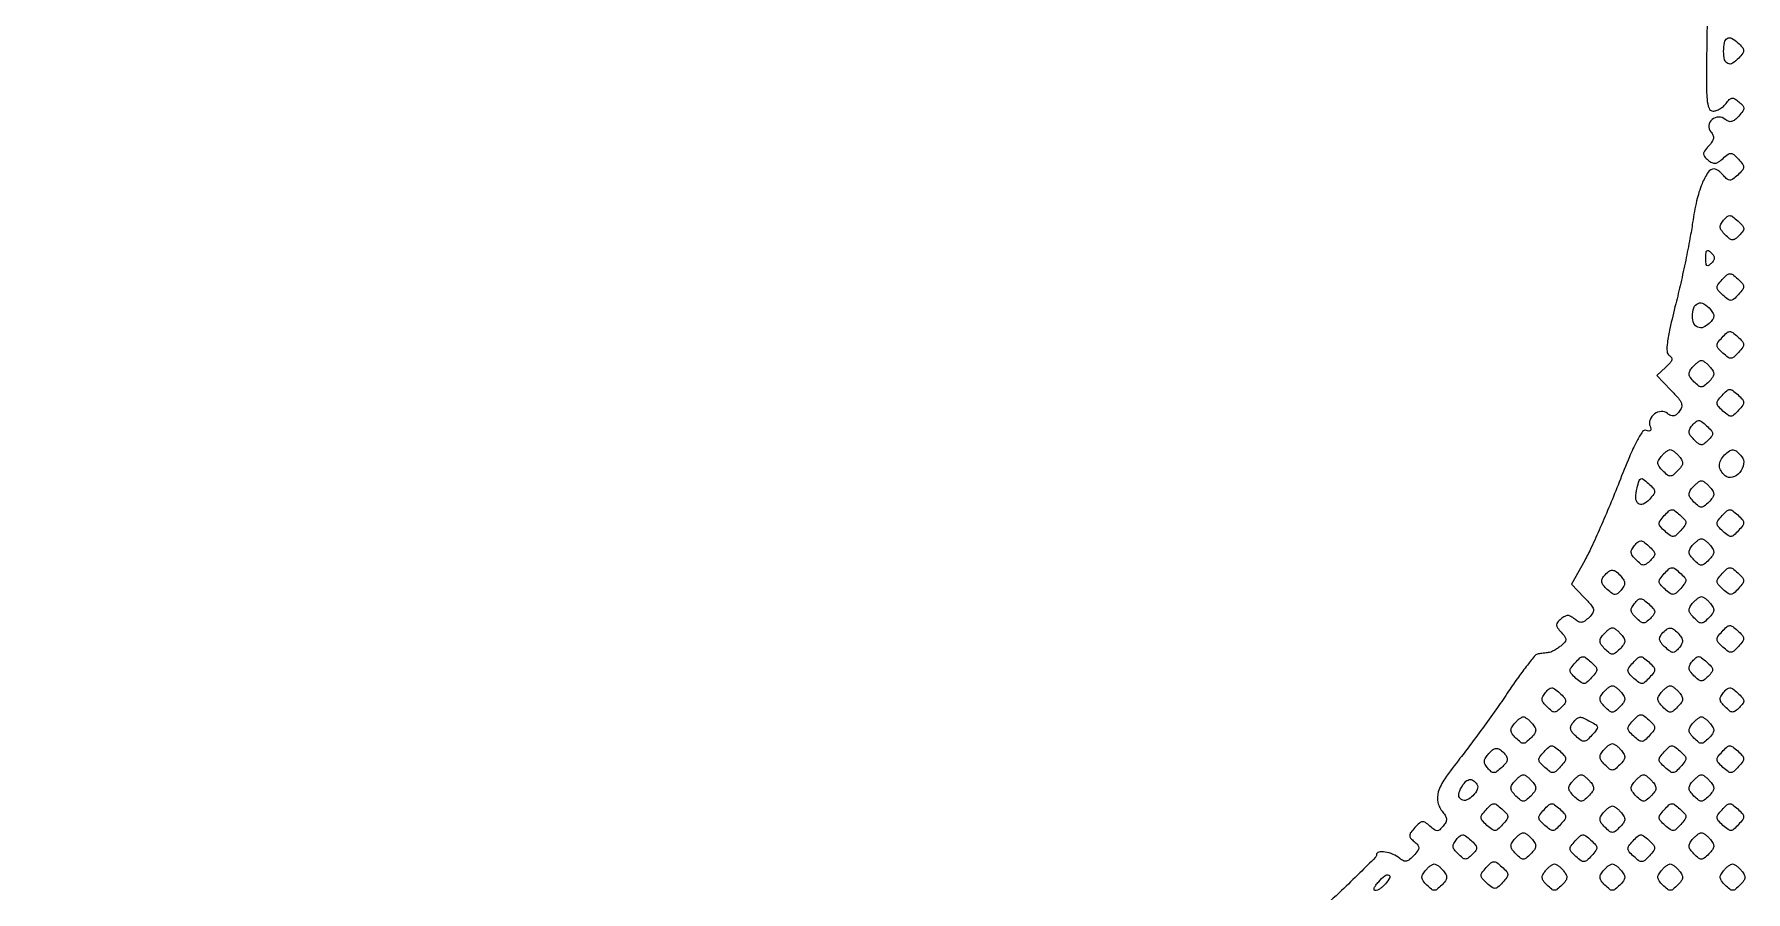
# Model space of a CAD drawing. Extents: x 0 to 1066, y 0 to 761.
# Drawn here: x 265.35 to 297.87, y 536.26 to 552.54 of the extents above; entities that cross this region are included whole.
import ezdxf

# ---------------------------------------------------------------- set-up
doc = ezdxf.new("R2010")
doc.units = 0
doc.header["$MEASUREMENT"] = 0

msp = doc.modelspace()

# ---------------------------------------------------------------- linework, layer by layer
for points in [[(183.390323, 95.266879, 0.000001), (192.989143, 95.254457, 0.000118)], [(297.1575, 553.8339), (297.134254, 552.45915, 0.00238), (297.124429, 551.650433, 0.02318), (297.137757, 551.308536, 0.065431), (297.175121, 551.138248, 0.315959), (297.251828, 551.0844, 0.084893), (297.313482, 551.094944, 0.048063), (297.382396, 551.126952, 0.046199), (297.447626, 551.173836, 0.056032), (297.498569, 551.229257, -0.036161), (297.561164, 551.303022, -0.169567), (297.61031, 551.327305, -0.169439), (297.663912, 551.315727, -0.036094), (297.74268, 551.259426, -0.031621), (297.818815, 551.187649, -0.193672), (297.837906, 551.138284, -0.161426), (297.819149, 551.084172, -0.020454), (297.738993, 550.987969, -0.034922), (297.663991, 550.915906, -0.114881), (297.603093, 550.885213, -0.153634), (297.545539, 550.889064, -0.080432), (297.483058, 550.925858, 0.178822), (297.357589, 550.970074, 0.175846), (297.232457, 550.922515, 0.19229), (297.174003, 550.810099, 0.200704), (297.210433, 550.690888, -0.073114), (297.250087, 550.625737, -0.140554), (297.257437, 550.565547, -0.109895), (297.231715, 550.500521, -0.035008), (297.167042, 550.418143, 0.022067), (297.090133, 550.325231, 0.153463), (297.070542, 550.270331, 0.192976), (297.088213, 550.220856, 0.038458), (297.156953, 550.154254, 0.052637), (297.231341, 550.104711, 0.148682), (297.292023, 550.093218, 0.125087), (297.355433, 550.116863, 0.032454), (297.441455, 550.185109, -0.025219), (297.536622, 550.262879, -0.174713), (297.593439, 550.279758, -0.171932), (297.648461, 550.256644, -0.024255), (297.736653, 550.168217, -0.024283), (297.816322, 550.071097, -0.175105), (297.833453, 550.014056, -0.173148), (297.810269, 549.958888, -0.02363), (297.720215, 549.869297, -0.022047), (297.626574, 549.79178, -0.150007), (297.570835, 549.771459, -0.193748), (297.520946, 549.7886, -0.041114), (297.455371, 549.855566, 0.030298), (297.40906, 549.904949, 0.033345), (297.358504, 549.946696, 0.035448), (297.311002, 549.975998, 0.121049), (297.275991, 549.9846, 0.25119), (297.15802, 549.921342, 0.050136), (297.042474, 549.702728, 0.039597), (296.940071, 549.379571, 0.021422), (296.863331, 548.969241, -0.01087), (296.812581, 548.662159, -0.004619), (296.731864, 548.252978, -0.004567), (296.637668, 547.81774, -0.00597), (296.543172, 547.421675, 0.005327), (296.431278, 546.955348, 0.025022), (296.383351, 546.683981, 0.042953), (296.376829, 546.516496, 0.247445), (296.420364, 546.442547, -0.118507), (296.460316, 546.402267, -0.212129), (296.466128, 546.356874, -0.112132), (296.433975, 546.299935, -0.024466), (296.353729, 546.219835), (296.180458, 546.063028), (296.449565, 545.785381, -0.014537), (296.59215, 545.629446, -0.084875), (296.64933, 545.534548, -0.165987), (296.652726, 545.457376, -0.102285), (296.609611, 545.376323, -0.045247), (296.550616, 545.317063, -0.136065), (296.499133, 545.293655, -0.152084), (296.446575, 545.301361, -0.061398), (296.384875, 545.340916, 0.190386), (296.267124, 545.379474, 0.145095), (296.138407, 545.332781, 0.143142), (296.054779, 545.222837, 0.185155), (296.054809, 545.097126, -0.051451), (296.068507, 545.046371, -0.224102), (296.060125, 545.017237, -0.248049), (296.033304, 545.007035, -0.060972), (295.986003, 545.018842, 0.347218), (295.913079, 544.996126, 0.028836), (295.803527, 544.814508, 0.021886), (295.662239, 544.51544, 0.006062), (295.466976, 544.034212, -0.005325), (295.294328, 543.60691, -0.004991), (295.108943, 543.174018, -0.004973), (294.93681, 542.793225, -0.017054), (294.81421, 542.551029), (294.564555, 542.096957), (294.799331, 541.851904, -0.012671), (294.937099, 541.70061, -0.118237), (294.97739, 541.622825, -0.20767), (294.966051, 541.555552, -0.052272), (294.8945, 541.467242, -0.03432), (294.815778, 541.398645, -0.13456), (294.756502, 541.374924, -0.15356), (294.697996, 541.386273, -0.049137), (294.623746, 541.436476, 0.042847), (294.550891, 541.487081, 0.129392), (294.493016, 541.50273, 0.131118), (294.435406, 541.487773, 0.04452), (294.363566, 541.438229, 0.036129), (294.295401, 541.372797, 0.18768), (294.277242, 541.324927, 0.158945), (294.294808, 541.272574, 0.024152), (294.3657, 541.1862, -0.025685), (294.436868, 541.098946, -0.168701), (294.453222, 541.045813, -0.181817), (294.432515, 540.996196, -0.030759), (294.356368, 540.924655, -0.025695), (294.295653, 540.879323, -0.02424), (294.229444, 540.839501, -0.025007), (294.167387, 540.810056, -0.073176), (294.121584, 540.798511, 0.002439), (294.078412, 540.79393, 0.001386), (294.026223, 540.787989, 0.001384), (293.973688, 540.781713, 0.002285), (293.929351, 540.776086, 0.187277), (293.873401, 540.745442, 0.007458), (293.723644, 540.561962, 0.012262), (293.551817, 540.333625, 0.008273), (293.366616, 540.06525, -0.006093), (293.155283, 539.756132, -0.003939), (292.903489, 539.403241, -0.003959), (292.651917, 539.062188, -0.007467), (292.442689, 538.791702, 0.016577), (292.154297, 538.404503, 0.075174), (292.030481, 538.152673, 0.136816), (292.023574, 537.955123, 0.114428), (292.117942, 537.766958, -0.041639), (292.169866, 537.692587, -0.12838), (292.186145, 537.633969, -0.132373), (292.171478, 537.575965, -0.045489), (292.122029, 537.503966, -0.035519), (292.056609, 537.435648, -0.186827), (292.008995, 537.417363, -0.160116), (291.957068, 537.434587, -0.024444), (291.871602, 537.504651, 0.032548), (291.785176, 537.573191, 0.177608), (291.728356, 537.587934, 0.160418), (291.672132, 537.563108, 0.025331), (291.585497, 537.476615, 0.021616), (291.507211, 537.382212, 0.152579), (291.487217, 537.3268, 0.194066), (291.50483, 537.276993, 0.038722), (291.5739, 537.21, -0.038353), (291.643061, 537.143018, -0.193622), (291.66075, 537.093363, -0.153244), (291.640966, 537.038209, -0.021762), (291.563193, 536.944369, -0.032803), (291.485436, 536.869023, -0.125111), (291.425254, 536.83957, -0.160874), (291.36718, 536.846148, -0.065319), (291.299007, 536.889105, 0.071367), (291.170374, 536.968012, 0.062179), (291.018573, 537.012246, 0.08356), (290.897494, 537.011351, 0.364087), (290.8548, 536.960492, -0.198557), (290.833494, 536.908954, -0.001875), (290.537947, 536.614813, -0.005904), (290.189616, 536.278763, -0.003742), (289.77615, 535.894995, 0.004691)]]:
    msp.add_lwpolyline(points, format="xyb")
for points in [[(409.06215, 749.15415), (40.8618, 749.132981), (40.8618, 380.65769), (40.8618, 12.1824), (501.2973, 12.1824), (961.7328, 12.1824), (961.7328, 380.646631), (961.7328, 749.110861), (961.41555, 749.1633, 0.040886), (961.153339, 749.184871, 0.000002), (934.190609, 749.194398, 0.000089), (904.448031, 749.199508, 0.000054), (869.1804, 749.195529, -0.000029), (813.61687, 749.186499, -0.000004), (696.10453, 749.175037, -0.000004), (556.774728, 749.163736, -0.000004)], [(297.739078, 552.087863, -0.067996), (297.624472, 551.99144, -0.252579), (297.53347, 551.985163, -0.231066), (297.472415, 552.059036, -0.0592), (297.4536, 552.217393, -0.043284), (297.468254, 552.386353, -0.21519), (297.520517, 552.463248, -0.266024), (297.603501, 552.465732, -0.061449), (297.722369, 552.382153, -0.024429), (297.810334, 552.294362, -0.171867), (297.833377, 552.23942, -0.174475), (297.816521, 552.182676, -0.02534)], [(297.752333, 548.724276, -0.032765), (297.674126, 548.655698, -0.175772), (297.620963, 548.63888, -0.16096), (297.566661, 548.659367, -0.026367), (297.482017, 548.735525, -0.033507), (297.412117, 548.81548, -0.136279), (297.388346, 548.874902, -0.154683), (297.400099, 548.9337, -0.04716), (297.451848, 549.009588, -0.03721), (297.520278, 549.080569, -0.195145), (297.570304, 549.098482, -0.153765), (297.625898, 549.078394, -0.020926), (297.722164, 548.998339, -0.023561), (297.809733, 548.911245, -0.159165), (297.834641, 548.856258, -0.189926), (297.820007, 548.802493, -0.036086)], [(297.21672, 548.19108, -0.051663), (297.16606, 548.149932, -0.354955), (297.13635, 548.15301, -0.180052), (297.118895, 548.191158, -0.018208), (297.1152, 548.2926, -0.018208), (297.118895, 548.394042, -0.180052), (297.13635, 548.43219, -0.354955), (297.16606, 548.435268, -0.051663), (297.21672, 548.39412, -0.049631), (297.261946, 548.338898, -0.147822), (297.27594, 548.2926, -0.147822), (297.261946, 548.246302, -0.049631)], [(297.736653, 547.601383, -0.02398), (297.647974, 547.512369, -0.174102), (297.593127, 547.48953, -0.174102), (297.53628, 547.506798, -0.02398), (297.439183, 547.586547, -0.02398), (297.350169, 547.675226, -0.174102), (297.32733, 547.730073, -0.174102), (297.344598, 547.78692, -0.02398), (297.424347, 547.884017, -0.02398), (297.513026, 547.973031, -0.174102), (297.567873, 547.99587, -0.174102), (297.62472, 547.978602, -0.02398), (297.721817, 547.898853, -0.02398), (297.810831, 547.810174, -0.174102), (297.83367, 547.755327, -0.174102), (297.816402, 547.69848, -0.02398)], [(297.203324, 547.315454, -0.046518), (297.253854, 547.241555, -0.150328), (297.266019, 547.184018, -0.137912), (297.244109, 547.126534, -0.036804), (297.179501, 547.051644, -0.101109), (297.067895, 546.977905, -0.196419), (296.962823, 546.97849, -0.196218), (296.88815, 547.052506, -0.100916), (296.8614, 547.183693, -0.079931), (296.888056, 547.349371, -0.224652), (296.967003, 547.432265, -0.231734), (297.079009, 547.422427, -0.083954)], [(297.736653, 546.501583, -0.02398), (297.647974, 546.412569, -0.174102), (297.593127, 546.38973, -0.174102), (297.53628, 546.406998, -0.02398), (297.439183, 546.486747, -0.02398), (297.350169, 546.575426, -0.174102), (297.32733, 546.630273, -0.174102), (297.344598, 546.68712, -0.02398), (297.424347, 546.784217, -0.02398), (297.513026, 546.873231, -0.174102), (297.567873, 546.89607, -0.174102), (297.62472, 546.878802, -0.02398), (297.721817, 546.799053, -0.02398), (297.810831, 546.710374, -0.174102), (297.83367, 546.655527, -0.174102), (297.816402, 546.59868, -0.02398)], [(297.203324, 546.215654, -0.049584), (297.25347, 546.141345, -0.154071), (297.264681, 546.082675, -0.133994), (297.240655, 546.023096, -0.03393), (297.171383, 545.943725, -0.024449), (297.083757, 545.864275, -0.173619), (297.0306, 545.845243, -0.173619), (296.977443, 545.864275, -0.024449), (296.889817, 545.943725, -0.03393), (296.820545, 546.023096, -0.133994), (296.796519, 546.082675, -0.154071), (296.80773, 546.141345, -0.049584), (296.857876, 546.215654, -0.026473), (296.904236, 546.265853, -0.030708), (296.953511, 546.308276, -0.032126), (296.9989, 546.338351, -0.13098), (297.0306, 546.3468, -0.13098), (297.0623, 546.338351, -0.032126), (297.107689, 546.308276, -0.030708), (297.156964, 546.265853, -0.026473)], [(297.736653, 545.401783, -0.02398), (297.647974, 545.312769, -0.174102), (297.593127, 545.28993, -0.174102), (297.53628, 545.307198, -0.02398), (297.439183, 545.386947, -0.02398), (297.350169, 545.475626, -0.174102), (297.32733, 545.530473, -0.174102), (297.344598, 545.58732, -0.02398), (297.424347, 545.684417, -0.02398), (297.513026, 545.773431, -0.174102), (297.567873, 545.79627, -0.174102), (297.62472, 545.779002, -0.02398), (297.721817, 545.699253, -0.02398), (297.810831, 545.610574, -0.174102), (297.83367, 545.555727, -0.174102), (297.816402, 545.49888, -0.02398)], [(297.160133, 544.832676, -0.032765), (297.081926, 544.764098, -0.175772), (297.028763, 544.74728, -0.16096), (296.974461, 544.767767, -0.026367), (296.889817, 544.843925, -0.033507), (296.819917, 544.92388, -0.136279), (296.796146, 544.983302, -0.154683), (296.807899, 545.0421, -0.04716), (296.859648, 545.117988, -0.03721), (296.928078, 545.188969, -0.195145), (296.978104, 545.206882, -0.153765), (297.033698, 545.186794, -0.020926), (297.129964, 545.106739, -0.023561), (297.217533, 545.019645, -0.159165), (297.242441, 544.964658, -0.189926), (297.227807, 544.910893, -0.036086)], [(296.611124, 544.523654, -0.049584), (296.66127, 544.449345, -0.154071), (296.672481, 544.390675, -0.133994), (296.648455, 544.331096, -0.03393), (296.579183, 544.251725, -0.024449), (296.491557, 544.172275, -0.173619), (296.4384, 544.153243, -0.173619), (296.385243, 544.172275, -0.024449), (296.297617, 544.251725, -0.03393), (296.228345, 544.331096, -0.133994), (296.204319, 544.390675, -0.154071), (296.21553, 544.449345, -0.049584), (296.265676, 544.523654, -0.026473), (296.312036, 544.573853, -0.030708), (296.361311, 544.616276, -0.032126), (296.4067, 544.646351, -0.13098), (296.4384, 544.6548, -0.13098), (296.4701, 544.646351, -0.032126), (296.515489, 544.616276, -0.030708), (296.564764, 544.573853, -0.026473)], [(297.793317, 544.526313, -0.215014), (297.833198, 544.38173, -0.137208), (297.759743, 544.22035, -0.149785), (297.618654, 544.129204, -0.247087), (297.483058, 544.157858, -0.082938), (297.403597, 544.249825, -0.129563), (297.373906, 544.349544, -0.127039), (297.397011, 544.45237, -0.07807), (297.47052, 544.55328, -0.046883), (297.561984, 544.62903, -0.172004), (297.633604, 544.647878, -0.160544), (297.704226, 544.617876, -0.039516)], [(296.043464, 543.708469, -0.093078), (295.922961, 543.616936, -0.313697), (295.830195, 543.630384, -0.212106), (295.784382, 543.738479, -0.057252), (295.809372, 543.927384, -0.013927), (295.848754, 544.067629, -0.229728), (295.881097, 544.102123, -0.263356), (295.925295, 544.095485, -0.01787), (296.02624, 544.01049, -0.02306), (296.117919, 543.919491, -0.173212), (296.141366, 543.864031, -0.175964), (296.124182, 543.806737, -0.023957)], [(297.203324, 543.931454, -0.049584), (297.25347, 543.857145, -0.154071), (297.264681, 543.798475, -0.133994), (297.240655, 543.738896, -0.03393), (297.171383, 543.659525, -0.024449), (297.083757, 543.580075, -0.173619), (297.0306, 543.561043, -0.173619), (296.977443, 543.580075, -0.024449), (296.889817, 543.659525, -0.03393), (296.820545, 543.738896, -0.133994), (296.796519, 543.798475, -0.154071), (296.80773, 543.857145, -0.049584), (296.857876, 543.931454, -0.026473), (296.904236, 543.981653, -0.030708), (296.953511, 544.024076, -0.032126), (296.9989, 544.054151, -0.13098), (297.0306, 544.0626, -0.13098), (297.0623, 544.054151, -0.032126), (297.107689, 544.024076, -0.030708), (297.156964, 543.981653, -0.026473)], [(296.636853, 543.117583, -0.02398), (296.548174, 543.028569, -0.174102), (296.493327, 543.00573, -0.174102), (296.43648, 543.022998, -0.02398), (296.339383, 543.102747, -0.02398), (296.250369, 543.191426, -0.174102), (296.22753, 543.246273, -0.174102), (296.244798, 543.30312, -0.02398), (296.324547, 543.400217, -0.02398), (296.413226, 543.489231, -0.174102), (296.468073, 543.51207, -0.174102), (296.52492, 543.494802, -0.02398), (296.622017, 543.415053, -0.02398), (296.711031, 543.326374, -0.174102), (296.73387, 543.271527, -0.174102), (296.716602, 543.21468, -0.02398)], [(297.736653, 543.117583, -0.02398), (297.647974, 543.028569, -0.174102), (297.593127, 543.00573, -0.174102), (297.53628, 543.022998, -0.02398), (297.439183, 543.102747, -0.02398), (297.350169, 543.191426, -0.174102), (297.32733, 543.246273, -0.174102), (297.344598, 543.30312, -0.02398), (297.424347, 543.400217, -0.02398), (297.513026, 543.489231, -0.174102), (297.567873, 543.51207, -0.174102), (297.62472, 543.494802, -0.02398), (297.721817, 543.415053, -0.02398), (297.810831, 543.326374, -0.174102), (297.83367, 543.271527, -0.174102), (297.816402, 543.21468, -0.02398)], [(296.060333, 542.548476, -0.032765), (295.982126, 542.479898, -0.175772), (295.928963, 542.46308, -0.16096), (295.874661, 542.483567, -0.026367), (295.790017, 542.559725, -0.033507), (295.720117, 542.63968, -0.136279), (295.696346, 542.699102, -0.154683), (295.708099, 542.7579, -0.04716), (295.759848, 542.833788, -0.03721), (295.828278, 542.904769, -0.195145), (295.878304, 542.922682, -0.153765), (295.933898, 542.902594, -0.020926), (296.030164, 542.822539, -0.023561), (296.117733, 542.735445, -0.159165), (296.142641, 542.680458, -0.189926), (296.128007, 542.626693, -0.036086)], [(297.203324, 542.831654, -0.049584), (297.25347, 542.757345, -0.154071), (297.264681, 542.698675, -0.133994), (297.240655, 542.639096, -0.03393), (297.171383, 542.559725, -0.024449), (297.083757, 542.480275, -0.173619), (297.0306, 542.461243, -0.173619), (296.977443, 542.480275, -0.024449), (296.889817, 542.559725, -0.03393), (296.820545, 542.639096, -0.133994), (296.796519, 542.698675, -0.154071), (296.80773, 542.757345, -0.049584), (296.857876, 542.831654, -0.026473), (296.904236, 542.881853, -0.030708), (296.953511, 542.924276, -0.032126), (296.9989, 542.954351, -0.13098), (297.0306, 542.9628, -0.13098), (297.0623, 542.954351, -0.032126), (297.107689, 542.924276, -0.030708), (297.156964, 542.881853, -0.026473)], [(295.5078, 542.2437, -0.046053), (295.555874, 542.173534, -0.129609), (295.570522, 542.116372, -0.127883), (295.555164, 542.058942, -0.044287), (295.506029, 541.987766, -0.040725), (295.440467, 541.92071, -0.193329), (295.390732, 541.90349, -0.150666), (295.335252, 541.923597, -0.022196), (295.242169, 542.000607, -0.034922), (295.170106, 542.075609, -0.114881), (295.139413, 542.136507, -0.153634), (295.143264, 542.194061, -0.080432), (295.180058, 542.256542, -0.054416), (295.266272, 542.340032, -0.176753), (295.340856, 542.363984, -0.165099), (295.416708, 542.334876, -0.046137)], [(296.636853, 542.017783, -0.02398), (296.548174, 541.928769, -0.174102), (296.493327, 541.90593, -0.174102), (296.43648, 541.923198, -0.02398), (296.339383, 542.002947, -0.02398), (296.250369, 542.091626, -0.174102), (296.22753, 542.146473, -0.174102), (296.244798, 542.20332, -0.02398), (296.324547, 542.300417, -0.02398), (296.413226, 542.389431, -0.174102), (296.468073, 542.41227, -0.174102), (296.52492, 542.395002, -0.02398), (296.622017, 542.315253, -0.02398), (296.711031, 542.226574, -0.174102), (296.73387, 542.171727, -0.174102), (296.716602, 542.11488, -0.02398)], [(297.736653, 542.017783, -0.02398), (297.647974, 541.928769, -0.174102), (297.593127, 541.90593, -0.174102), (297.53628, 541.923198, -0.02398), (297.439183, 542.002947, -0.02398), (297.350169, 542.091626, -0.174102), (297.32733, 542.146473, -0.174102), (297.344598, 542.20332, -0.02398), (297.424347, 542.300417, -0.02398), (297.513026, 542.389431, -0.174102), (297.567873, 542.41227, -0.174102), (297.62472, 542.395002, -0.02398), (297.721817, 542.315253, -0.02398), (297.810831, 542.226574, -0.174102), (297.83367, 542.171727, -0.174102), (297.816402, 542.11488, -0.02398)], [(296.060333, 541.448676, -0.032765), (295.982126, 541.380098, -0.175772), (295.928963, 541.36328, -0.16096), (295.874661, 541.383767, -0.026367), (295.790017, 541.459925, -0.033507), (295.720117, 541.53988, -0.136279), (295.696346, 541.599302, -0.154683), (295.708099, 541.6581, -0.04716), (295.759848, 541.733988, -0.03721), (295.828278, 541.804969, -0.195145), (295.878304, 541.822882, -0.153765), (295.933898, 541.802794, -0.020926), (296.030164, 541.722739, -0.023561), (296.117733, 541.635645, -0.159165), (296.142641, 541.580658, -0.189926), (296.128007, 541.526893, -0.036086)], [(297.203324, 541.731854, -0.049584), (297.25347, 541.657545, -0.154071), (297.264681, 541.598875, -0.133994), (297.240655, 541.539296, -0.03393), (297.171383, 541.459925, -0.024449), (297.083757, 541.380475, -0.173619), (297.0306, 541.361443, -0.173619), (296.977443, 541.380475, -0.024449), (296.889817, 541.459925, -0.03393), (296.820545, 541.539296, -0.133994), (296.796519, 541.598875, -0.154071), (296.80773, 541.657545, -0.049584), (296.857876, 541.731854, -0.026473), (296.904236, 541.782053, -0.030708), (296.953511, 541.824476, -0.032126), (296.9989, 541.854551, -0.13098), (297.0306, 541.863, -0.13098), (297.0623, 541.854551, -0.032126), (297.107689, 541.824476, -0.030708), (297.156964, 541.782053, -0.026473)], [(295.511324, 541.139654, -0.049584), (295.56147, 541.065345, -0.154071), (295.572681, 541.006675, -0.133994), (295.548655, 540.947096, -0.03393), (295.479383, 540.867725, -0.024449), (295.391757, 540.788275, -0.173619), (295.3386, 540.769243, -0.173619), (295.285443, 540.788275, -0.024449), (295.197817, 540.867725, -0.03393), (295.128545, 540.947096, -0.133994), (295.104519, 541.006675, -0.154071), (295.11573, 541.065345, -0.049584), (295.165876, 541.139654, -0.026473), (295.212236, 541.189853, -0.030708), (295.261511, 541.232276, -0.032126), (295.3069, 541.262351, -0.13098), (295.3386, 541.2708, -0.13098), (295.3703, 541.262351, -0.032126), (295.415689, 541.232276, -0.030708), (295.464964, 541.189853, -0.026473)], [(296.6076, 541.1439, -0.046053), (296.655674, 541.073734, -0.129609), (296.670322, 541.016572, -0.127883), (296.654964, 540.959142, -0.044287), (296.605829, 540.887966, -0.040725), (296.540267, 540.82091, -0.193329), (296.490532, 540.80369, -0.150666), (296.435052, 540.823797, -0.022196), (296.341969, 540.900807, -0.034922), (296.269906, 540.975809, -0.114881), (296.239213, 541.036707, -0.153634), (296.243064, 541.094261, -0.080432), (296.279858, 541.156742, -0.054416), (296.366072, 541.240232, -0.176753), (296.440656, 541.264184, -0.165099), (296.516508, 541.235076, -0.046137)], [(297.736653, 540.917983, -0.02398), (297.647974, 540.828969, -0.174102), (297.593127, 540.80613, -0.174102), (297.53628, 540.823398, -0.02398), (297.439183, 540.903147, -0.02398), (297.350169, 540.991826, -0.174102), (297.32733, 541.046673, -0.174102), (297.344598, 541.10352, -0.02398), (297.424347, 541.200617, -0.02398), (297.513026, 541.289631, -0.174102), (297.567873, 541.31247, -0.174102), (297.62472, 541.295202, -0.02398), (297.721817, 541.215453, -0.02398), (297.810831, 541.126774, -0.174102), (297.83367, 541.071927, -0.174102), (297.816402, 541.01508, -0.02398)], [(294.944853, 540.325783, -0.02398), (294.856174, 540.236769, -0.174102), (294.801327, 540.21393, -0.174102), (294.74448, 540.231198, -0.02398), (294.647383, 540.310947, -0.02398), (294.558369, 540.399626, -0.174102), (294.53553, 540.454473, -0.174102), (294.552798, 540.51132, -0.02398), (294.632547, 540.608417, -0.02398), (294.721226, 540.697431, -0.174102), (294.776073, 540.72027, -0.174102), (294.83292, 540.703002, -0.02398), (294.930017, 540.623253, -0.02398), (295.019031, 540.534574, -0.174102), (295.04187, 540.479727, -0.174102), (295.024602, 540.42288, -0.02398)], [(296.044653, 540.325783, -0.02398), (295.955974, 540.236769, -0.174102), (295.901127, 540.21393, -0.174102), (295.84428, 540.231198, -0.02398), (295.747183, 540.310947, -0.02398), (295.658169, 540.399626, -0.174102), (295.63533, 540.454473, -0.174102), (295.652598, 540.51132, -0.02398), (295.732347, 540.608417, -0.02398), (295.821026, 540.697431, -0.174102), (295.875873, 540.72027, -0.174102), (295.93272, 540.703002, -0.02398), (296.029817, 540.623253, -0.02398), (296.118831, 540.534574, -0.174102), (296.14167, 540.479727, -0.174102), (296.124402, 540.42288, -0.02398)], [(297.160133, 540.348876, -0.032765), (297.081926, 540.280298, -0.175772), (297.028763, 540.26348, -0.16096), (296.974461, 540.283967, -0.026367), (296.889817, 540.360125, -0.033507), (296.819917, 540.44008, -0.136279), (296.796146, 540.499502, -0.154683), (296.807899, 540.5583, -0.04716), (296.859648, 540.634188, -0.03721), (296.928078, 540.705169, -0.195145), (296.978104, 540.723082, -0.153765), (297.033698, 540.702994, -0.020926), (297.129964, 540.622939, -0.023561), (297.217533, 540.535845, -0.159165), (297.242441, 540.480858, -0.189926), (297.227807, 540.427093, -0.036086)], [(294.368333, 539.756676, -0.032765), (294.290126, 539.688098, -0.175772), (294.236963, 539.67128, -0.16096), (294.182661, 539.691767, -0.026367), (294.098017, 539.767925, -0.033507), (294.028117, 539.84788, -0.136279), (294.004346, 539.907302, -0.154683), (294.016099, 539.9661, -0.04716), (294.067848, 540.041988, -0.03721), (294.136278, 540.112969, -0.195145), (294.186304, 540.130882, -0.153765), (294.241898, 540.110794, -0.020926), (294.338164, 540.030739, -0.023561), (294.425733, 539.943645, -0.159165), (294.450641, 539.888658, -0.189926), (294.436007, 539.834893, -0.036086)], [(295.511324, 540.039854, -0.049584), (295.56147, 539.965545, -0.154071), (295.572681, 539.906875, -0.133994), (295.548655, 539.847296, -0.03393), (295.479383, 539.767925, -0.024449), (295.391757, 539.688475, -0.173619), (295.3386, 539.669443, -0.173619), (295.285443, 539.688475, -0.024449), (295.197817, 539.767925, -0.03393), (295.128545, 539.847296, -0.133994), (295.104519, 539.906875, -0.154071), (295.11573, 539.965545, -0.049584), (295.165876, 540.039854, -0.026473), (295.212236, 540.090053, -0.030708), (295.261511, 540.132476, -0.032126), (295.3069, 540.162551, -0.13098), (295.3386, 540.171, -0.13098), (295.3703, 540.162551, -0.032126), (295.415689, 540.132476, -0.030708), (295.464964, 540.090053, -0.026473)], [(296.611124, 540.039854, -0.049584), (296.66127, 539.965545, -0.154071), (296.672481, 539.906875, -0.133994), (296.648455, 539.847296, -0.03393), (296.579183, 539.767925, -0.024449), (296.491557, 539.688475, -0.173619), (296.4384, 539.669443, -0.173619), (296.385243, 539.688475, -0.024449), (296.297617, 539.767925, -0.03393), (296.228345, 539.847296, -0.133994), (296.204319, 539.906875, -0.154071), (296.21553, 539.965545, -0.049584), (296.265676, 540.039854, -0.026473), (296.312036, 540.090053, -0.030708), (296.361311, 540.132476, -0.032126), (296.4067, 540.162551, -0.13098), (296.4384, 540.171, -0.13098), (296.4701, 540.162551, -0.032126), (296.515489, 540.132476, -0.030708), (296.564764, 540.090053, -0.026473)], [(297.752333, 539.756676, -0.032765), (297.674126, 539.688098, -0.175772), (297.620963, 539.67128, -0.16096), (297.566661, 539.691767, -0.026367), (297.482017, 539.767925, -0.033507), (297.412117, 539.84788, -0.136279), (297.388346, 539.907302, -0.154683), (297.400099, 539.9661, -0.04716), (297.451848, 540.041988, -0.03721), (297.520278, 540.112969, -0.195145), (297.570304, 540.130882, -0.153765), (297.625898, 540.110794, -0.020926), (297.722164, 540.030739, -0.023561), (297.809733, 539.943645, -0.159165), (297.834641, 539.888658, -0.189926), (297.820007, 539.834893, -0.036086)], [(296.044653, 539.225983, -0.02398), (295.955974, 539.136969, -0.174102), (295.901127, 539.11413, -0.174102), (295.84428, 539.131398, -0.02398), (295.747183, 539.211147, -0.02398), (295.658169, 539.299826, -0.174102), (295.63533, 539.354673, -0.174102), (295.652598, 539.41152, -0.02398), (295.732347, 539.508617, -0.02398), (295.821026, 539.597631, -0.174102), (295.875873, 539.62047, -0.174102), (295.93272, 539.603202, -0.02398), (296.029817, 539.523453, -0.02398), (296.118831, 539.434774, -0.174102), (296.14167, 539.379927, -0.174102), (296.124402, 539.32308, -0.02398)], [(293.819324, 539.447654, -0.049584), (293.86947, 539.373345, -0.154071), (293.880681, 539.314675, -0.133994), (293.856655, 539.255096, -0.03393), (293.787383, 539.175725, -0.024449), (293.699757, 539.096275, -0.173619), (293.6466, 539.077243, -0.173619), (293.593443, 539.096275, -0.024449), (293.505817, 539.175725, -0.03393), (293.436545, 539.255096, -0.133994), (293.412519, 539.314675, -0.154071), (293.42373, 539.373345, -0.049584), (293.473876, 539.447654, -0.026473), (293.520236, 539.497853, -0.030708), (293.569511, 539.540276, -0.032126), (293.6149, 539.570351, -0.13098), (293.6466, 539.5788, -0.13098), (293.6783, 539.570351, -0.032126), (293.723689, 539.540276, -0.030708), (293.772964, 539.497853, -0.026473)], [(294.928181, 539.487467, -0.023328), (295.028914, 539.427352, -0.227809), (295.053635, 539.385935, -0.19247), (295.038858, 539.336439, -0.016287), (294.951187, 539.232982, -0.022635), (294.858746, 539.139692, -0.169034), (294.802412, 539.11522, -0.178614), (294.74473, 539.131719, -0.025873), (294.648367, 539.210257, -0.035385), (294.577147, 539.284518, -0.115589), (294.546903, 539.345015, -0.153327), (294.550972, 539.402351, -0.079565), (294.587858, 539.464742, -0.030765), (294.665386, 539.54726, -0.173813), (294.719888, 539.571004, -0.126727), (294.786325, 539.558541, -0.013464)], [(297.203324, 539.447654, -0.049584), (297.25347, 539.373345, -0.154071), (297.264681, 539.314675, -0.133994), (297.240655, 539.255096, -0.03393), (297.171383, 539.175725, -0.024449), (297.083757, 539.096275, -0.173619), (297.0306, 539.077243, -0.173619), (296.977443, 539.096275, -0.024449), (296.889817, 539.175725, -0.03393), (296.820545, 539.255096, -0.133994), (296.796519, 539.314675, -0.154071), (296.80773, 539.373345, -0.049584), (296.857876, 539.447654, -0.026473), (296.904236, 539.497853, -0.030708), (296.953511, 539.540276, -0.032126), (296.9989, 539.570351, -0.13098), (297.0306, 539.5788, -0.13098), (297.0623, 539.570351, -0.032126), (297.107689, 539.540276, -0.030708), (297.156964, 539.497853, -0.026473)], [(293.297542, 538.872542, -0.080432), (293.334336, 538.810061, -0.153634), (293.338187, 538.752507, -0.114881), (293.307494, 538.691609, -0.034922), (293.235431, 538.616607, -0.022196), (293.142348, 538.539597, -0.150666), (293.086868, 538.51949, -0.193329), (293.037133, 538.53671, -0.040725), (292.971571, 538.603766, -0.044287), (292.922436, 538.674942, -0.127883), (292.907078, 538.732372, -0.129609), (292.921726, 538.789534, -0.046053), (292.9698, 538.8597, -0.046137), (293.060892, 538.950876, -0.165099), (293.136744, 538.979984, -0.176753), (293.211328, 538.956032, -0.054416)], [(294.352653, 538.633783, -0.02398), (294.263974, 538.544769, -0.174102), (294.209127, 538.52193, -0.174102), (294.15228, 538.539198, -0.02398), (294.055183, 538.618947, -0.02398), (293.966169, 538.707626, -0.174102), (293.94333, 538.762473, -0.174102), (293.960598, 538.81932, -0.02398), (294.040347, 538.916417, -0.02398), (294.129026, 539.005431, -0.174102), (294.183873, 539.02827, -0.174102), (294.24072, 539.011002, -0.02398), (294.337817, 538.931253, -0.02398), (294.426831, 538.842574, -0.174102), (294.44967, 538.787727, -0.174102), (294.432402, 538.73088, -0.02398)], [(295.511324, 538.940054, -0.049584), (295.56147, 538.865745, -0.154071), (295.572681, 538.807075, -0.133994), (295.548655, 538.747496, -0.03393), (295.479383, 538.668125, -0.024449), (295.391757, 538.588675, -0.173619), (295.3386, 538.569643, -0.173619), (295.285443, 538.588675, -0.024449), (295.197817, 538.668125, -0.03393), (295.128545, 538.747496, -0.133994), (295.104519, 538.807075, -0.154071), (295.11573, 538.865745, -0.049584), (295.165876, 538.940054, -0.026473), (295.212236, 538.990253, -0.030708), (295.261511, 539.032676, -0.032126), (295.3069, 539.062751, -0.13098), (295.3386, 539.0712, -0.13098), (295.3703, 539.062751, -0.032126), (295.415689, 539.032676, -0.030708), (295.464964, 538.990253, -0.026473)], [(296.636853, 538.633783, -0.02398), (296.548174, 538.544769, -0.174102), (296.493327, 538.52193, -0.174102), (296.43648, 538.539198, -0.02398), (296.339383, 538.618947, -0.02398), (296.250369, 538.707626, -0.174102), (296.22753, 538.762473, -0.174102), (296.244798, 538.81932, -0.02398), (296.324547, 538.916417, -0.02398), (296.413226, 539.005431, -0.174102), (296.468073, 539.02827, -0.174102), (296.52492, 539.011002, -0.02398), (296.622017, 538.931253, -0.02398), (296.711031, 538.842574, -0.174102), (296.73387, 538.787727, -0.174102), (296.716602, 538.73088, -0.02398)], [(297.736653, 538.633783, -0.02398), (297.647974, 538.544769, -0.174102), (297.593127, 538.52193, -0.174102), (297.53628, 538.539198, -0.02398), (297.439183, 538.618947, -0.02398), (297.350169, 538.707626, -0.174102), (297.32733, 538.762473, -0.174102), (297.344598, 538.81932, -0.02398), (297.424347, 538.916417, -0.02398), (297.513026, 539.005431, -0.174102), (297.567873, 539.02827, -0.174102), (297.62472, 539.011002, -0.02398), (297.721817, 538.931253, -0.02398), (297.810831, 538.842574, -0.174102), (297.83367, 538.787727, -0.174102), (297.816402, 538.73088, -0.02398)], [(292.763317, 538.301682, -0.244601), (292.770762, 538.20098, -0.095297), (292.690019, 538.081942, -0.095258), (292.570853, 538.001319, -0.244307), (292.47009, 538.008824, -0.115164), (292.433754, 538.044977, -0.13465), (292.41984, 538.091455, -0.093673), (292.429806, 538.15183, -0.035266), (292.464948, 538.230334, -0.056045), (292.540119, 538.339421, -0.156442), (292.618647, 538.387037, -0.210219), (292.694601, 538.37324, -0.106179)], [(293.819324, 538.347854, -0.049584), (293.86947, 538.273545, -0.154071), (293.880681, 538.214875, -0.133994), (293.856655, 538.155296, -0.03393), (293.787383, 538.075925, -0.024449), (293.699757, 537.996475, -0.173619), (293.6466, 537.977443, -0.173619), (293.593443, 537.996475, -0.024449), (293.505817, 538.075925, -0.03393), (293.436545, 538.155296, -0.133994), (293.412519, 538.214875, -0.154071), (293.42373, 538.273545, -0.049584), (293.473876, 538.347854, -0.026473), (293.520236, 538.398053, -0.030708), (293.569511, 538.440476, -0.032126), (293.6149, 538.470551, -0.13098), (293.6466, 538.479, -0.13098), (293.6783, 538.470551, -0.032126), (293.723689, 538.440476, -0.030708), (293.772964, 538.398053, -0.026473)], [(294.919124, 538.347854, -0.049584), (294.96927, 538.273545, -0.154071), (294.980481, 538.214875, -0.133994), (294.956455, 538.155296, -0.03393), (294.887183, 538.075925, -0.024449), (294.799557, 537.996475, -0.173619), (294.7464, 537.977443, -0.173619), (294.693243, 537.996475, -0.024449), (294.605617, 538.075925, -0.03393), (294.536345, 538.155296, -0.133994), (294.512319, 538.214875, -0.154071), (294.52353, 538.273545, -0.049584), (294.573676, 538.347854, -0.026473), (294.620036, 538.398053, -0.030708), (294.669311, 538.440476, -0.032126), (294.7147, 538.470551, -0.13098), (294.7464, 538.479, -0.13098), (294.7781, 538.470551, -0.032126), (294.823489, 538.440476, -0.030708), (294.872764, 538.398053, -0.026473)], [(296.103524, 538.347854, -0.049584), (296.15367, 538.273545, -0.154071), (296.164881, 538.214875, -0.133994), (296.140855, 538.155296, -0.03393), (296.071583, 538.075925, -0.024449), (295.983957, 537.996475, -0.173619), (295.9308, 537.977443, -0.173619), (295.877643, 537.996475, -0.024449), (295.790017, 538.075925, -0.03393), (295.720745, 538.155296, -0.133994), (295.696719, 538.214875, -0.154071), (295.70793, 538.273545, -0.049584), (295.758076, 538.347854, -0.026473), (295.804436, 538.398053, -0.030708), (295.853711, 538.440476, -0.032126), (295.8991, 538.470551, -0.13098), (295.9308, 538.479, -0.13098), (295.9625, 538.470551, -0.032126), (296.007889, 538.440476, -0.030708), (296.057164, 538.398053, -0.026473)], [(297.203324, 538.347854, -0.049584), (297.25347, 538.273545, -0.154071), (297.264681, 538.214875, -0.133994), (297.240655, 538.155296, -0.03393), (297.171383, 538.075925, -0.024449), (297.083757, 537.996475, -0.173619), (297.0306, 537.977443, -0.173619), (296.977443, 537.996475, -0.024449), (296.889817, 538.075925, -0.03393), (296.820545, 538.155296, -0.133994), (296.796519, 538.214875, -0.154071), (296.80773, 538.273545, -0.049584), (296.857876, 538.347854, -0.026473), (296.904236, 538.398053, -0.030708), (296.953511, 538.440476, -0.032126), (296.9989, 538.470551, -0.13098), (297.0306, 538.479, -0.13098), (297.0623, 538.470551, -0.032126), (297.107689, 538.440476, -0.030708), (297.156964, 538.398053, -0.026473)], [(293.252853, 537.533983, -0.02398), (293.164174, 537.444969, -0.174102), (293.109327, 537.42213, -0.174102), (293.05248, 537.439398, -0.02398), (292.955383, 537.519147, -0.02398), (292.866369, 537.607826, -0.174102), (292.84353, 537.662673, -0.174102), (292.860798, 537.71952, -0.02398), (292.940547, 537.816617, -0.02398), (293.029226, 537.905631, -0.174102), (293.084073, 537.92847, -0.174102), (293.14092, 537.911202, -0.02398), (293.238017, 537.831453, -0.02398), (293.327031, 537.742774, -0.174102), (293.34987, 537.687927, -0.174102), (293.332602, 537.63108, -0.02398)], [(294.352653, 537.533983, -0.02398), (294.263974, 537.444969, -0.174102), (294.209127, 537.42213, -0.174102), (294.15228, 537.439398, -0.02398), (294.055183, 537.519147, -0.02398), (293.966169, 537.607826, -0.174102), (293.94333, 537.662673, -0.174102), (293.960598, 537.71952, -0.02398), (294.040347, 537.816617, -0.02398), (294.129026, 537.905631, -0.174102), (294.183873, 537.92847, -0.174102), (294.24072, 537.911202, -0.02398), (294.337817, 537.831453, -0.02398), (294.426831, 537.742774, -0.174102), (294.44967, 537.687927, -0.174102), (294.432402, 537.63108, -0.02398)], [(295.511324, 537.755654, -0.049584), (295.56147, 537.681345, -0.154071), (295.572681, 537.622675, -0.133994), (295.548655, 537.563096, -0.03393), (295.479383, 537.483725, -0.024449), (295.391757, 537.404275, -0.173619), (295.3386, 537.385243, -0.173619), (295.285443, 537.404275, -0.024449), (295.197817, 537.483725, -0.03393), (295.128545, 537.563096, -0.133994), (295.104519, 537.622675, -0.154071), (295.11573, 537.681345, -0.049584), (295.165876, 537.755654, -0.026473), (295.212236, 537.805853, -0.030708), (295.261511, 537.848276, -0.032126), (295.3069, 537.878351, -0.13098), (295.3386, 537.8868, -0.13098), (295.3703, 537.878351, -0.032126), (295.415689, 537.848276, -0.030708), (295.464964, 537.805853, -0.026473)], [(296.636853, 537.533983, -0.02398), (296.548174, 537.444969, -0.174102), (296.493327, 537.42213, -0.174102), (296.43648, 537.439398, -0.02398), (296.339383, 537.519147, -0.02398), (296.250369, 537.607826, -0.174102), (296.22753, 537.662673, -0.174102), (296.244798, 537.71952, -0.02398), (296.324547, 537.816617, -0.02398), (296.413226, 537.905631, -0.174102), (296.468073, 537.92847, -0.174102), (296.52492, 537.911202, -0.02398), (296.622017, 537.831453, -0.02398), (296.711031, 537.742774, -0.174102), (296.73387, 537.687927, -0.174102), (296.716602, 537.63108, -0.02398)], [(297.736653, 537.533983, -0.02398), (297.647974, 537.444969, -0.174102), (297.593127, 537.42213, -0.174102), (297.53628, 537.439398, -0.02398), (297.439183, 537.519147, -0.02398), (297.350169, 537.607826, -0.174102), (297.32733, 537.662673, -0.174102), (297.344598, 537.71952, -0.02398), (297.424347, 537.816617, -0.02398), (297.513026, 537.905631, -0.174102), (297.567873, 537.92847, -0.174102), (297.62472, 537.911202, -0.02398), (297.721817, 537.831453, -0.02398), (297.810831, 537.742774, -0.174102), (297.83367, 537.687927, -0.174102), (297.816402, 537.63108, -0.02398)], [(292.676333, 536.964876, -0.032765), (292.598126, 536.896298, -0.175772), (292.544963, 536.87948, -0.16096), (292.490661, 536.899967, -0.026367), (292.406017, 536.976125, -0.033507), (292.336117, 537.05608, -0.136279), (292.312346, 537.115502, -0.154683), (292.324099, 537.1743, -0.04716), (292.375848, 537.250188, -0.03721), (292.444278, 537.321169, -0.195145), (292.494304, 537.339082, -0.153765), (292.549898, 537.318994, -0.020926), (292.646164, 537.238939, -0.023561), (292.733733, 537.151845, -0.159165), (292.758641, 537.096858, -0.189926), (292.744007, 537.043093, -0.036086)], [(293.819324, 537.248054, -0.049584), (293.86947, 537.173745, -0.154071), (293.880681, 537.115075, -0.133994), (293.856655, 537.055496, -0.03393), (293.787383, 536.976125, -0.024449), (293.699757, 536.896675, -0.173619), (293.6466, 536.877643, -0.173619), (293.593443, 536.896675, -0.024449), (293.505817, 536.976125, -0.03393), (293.436545, 537.055496, -0.133994), (293.412519, 537.115075, -0.154071), (293.42373, 537.173745, -0.049584), (293.473876, 537.248054, -0.026473), (293.520236, 537.298253, -0.030708), (293.569511, 537.340676, -0.032126), (293.6149, 537.370751, -0.13098), (293.6466, 537.3792, -0.13098), (293.6783, 537.370751, -0.032126), (293.723689, 537.340676, -0.030708), (293.772964, 537.298253, -0.026473)], [(294.944853, 536.941783, -0.02398), (294.856174, 536.852769, -0.174102), (294.801327, 536.82993, -0.174102), (294.74448, 536.847198, -0.02398), (294.647383, 536.926947, -0.02398), (294.558369, 537.015626, -0.174102), (294.53553, 537.070473, -0.174102), (294.552798, 537.12732, -0.02398), (294.632547, 537.224417, -0.02398), (294.721226, 537.313431, -0.174102), (294.776073, 537.33627, -0.174102), (294.83292, 537.319002, -0.02398), (294.930017, 537.239253, -0.02398), (295.019031, 537.150574, -0.174102), (295.04187, 537.095727, -0.174102), (295.024602, 537.03888, -0.02398)], [(296.044653, 536.941783, -0.02398), (295.955974, 536.852769, -0.174102), (295.901127, 536.82993, -0.174102), (295.84428, 536.847198, -0.02398), (295.747183, 536.926947, -0.02398), (295.658169, 537.015626, -0.174102), (295.63533, 537.070473, -0.174102), (295.652598, 537.12732, -0.02398), (295.732347, 537.224417, -0.02398), (295.821026, 537.313431, -0.174102), (295.875873, 537.33627, -0.174102), (295.93272, 537.319002, -0.02398), (296.029817, 537.239253, -0.02398), (296.118831, 537.150574, -0.174102), (296.14167, 537.095727, -0.174102), (296.124402, 537.03888, -0.02398)], [(297.203324, 537.248054, -0.049584), (297.25347, 537.173745, -0.154071), (297.264681, 537.115075, -0.133994), (297.240655, 537.055496, -0.03393), (297.171383, 536.976125, -0.024449), (297.083757, 536.896675, -0.173619), (297.0306, 536.877643, -0.173619), (296.977443, 536.896675, -0.024449), (296.889817, 536.976125, -0.03393), (296.820545, 537.055496, -0.133994), (296.796519, 537.115075, -0.154071), (296.80773, 537.173745, -0.049584), (296.857876, 537.248054, -0.026473), (296.904236, 537.298253, -0.030708), (296.953511, 537.340676, -0.032126), (296.9989, 537.370751, -0.13098), (297.0306, 537.3792, -0.13098), (297.0623, 537.370751, -0.032126), (297.107689, 537.340676, -0.030708), (297.156964, 537.298253, -0.026473)], [(292.127324, 536.655854, -0.049584), (292.17747, 536.581545, -0.154071), (292.188681, 536.522875, -0.133994), (292.164655, 536.463296, -0.03393), (292.095383, 536.383925, -0.024449), (292.007757, 536.304475, -0.173619), (291.9546, 536.285443, -0.173619), (291.901443, 536.304475, -0.024449), (291.813817, 536.383925, -0.03393), (291.744545, 536.463296, -0.133994), (291.720519, 536.522875, -0.154071), (291.73173, 536.581545, -0.049584), (291.781876, 536.655854, -0.026473), (291.828236, 536.706053, -0.030708), (291.877511, 536.748476, -0.032126), (291.9229, 536.778551, -0.13098), (291.9546, 536.787, -0.13098), (291.9863, 536.778551, -0.032126), (292.031689, 536.748476, -0.030708), (292.080964, 536.706053, -0.026473)], [(293.252853, 536.434183, -0.02398), (293.164174, 536.345169, -0.174102), (293.109327, 536.32233, -0.174102), (293.05248, 536.339598, -0.02398), (292.955383, 536.419347, -0.02398), (292.866369, 536.508026, -0.174102), (292.84353, 536.562873, -0.174102), (292.860798, 536.61972, -0.02398), (292.940547, 536.716817, -0.02398), (293.029226, 536.805831, -0.174102), (293.084073, 536.82867, -0.174102), (293.14092, 536.811402, -0.02398), (293.238017, 536.731653, -0.02398), (293.327031, 536.642974, -0.174102), (293.34987, 536.588127, -0.174102), (293.332602, 536.53128, -0.02398)], [(294.411524, 536.655854, -0.049584), (294.46167, 536.581545, -0.154071), (294.472881, 536.522875, -0.133994), (294.448855, 536.463296, -0.03393), (294.379583, 536.383925, -0.024449), (294.291957, 536.304475, -0.173619), (294.2388, 536.285443, -0.173619), (294.185643, 536.304475, -0.024449), (294.098017, 536.383925, -0.03393), (294.028745, 536.463296, -0.133994), (294.004719, 536.522875, -0.154071), (294.01593, 536.581545, -0.049584), (294.066076, 536.655854, -0.026473), (294.112436, 536.706053, -0.030708), (294.161711, 536.748476, -0.032126), (294.2071, 536.778551, -0.13098), (294.2388, 536.787, -0.13098), (294.2705, 536.778551, -0.032126), (294.315889, 536.748476, -0.030708), (294.365164, 536.706053, -0.026473)], [(295.511324, 536.655854, -0.049584), (295.56147, 536.581545, -0.154071), (295.572681, 536.522875, -0.133994), (295.548655, 536.463296, -0.03393), (295.479383, 536.383925, -0.024449), (295.391757, 536.304475, -0.173619), (295.3386, 536.285443, -0.173619), (295.285443, 536.304475, -0.024449), (295.197817, 536.383925, -0.03393), (295.128545, 536.463296, -0.133994), (295.104519, 536.522875, -0.154071), (295.11573, 536.581545, -0.049584), (295.165876, 536.655854, -0.026473), (295.212236, 536.706053, -0.030708), (295.261511, 536.748476, -0.032126), (295.3069, 536.778551, -0.13098), (295.3386, 536.787, -0.13098), (295.3703, 536.778551, -0.032126), (295.415689, 536.748476, -0.030708), (295.464964, 536.706053, -0.026473)], [(296.611124, 536.655854, -0.049584), (296.66127, 536.581545, -0.154071), (296.672481, 536.522875, -0.133994), (296.648455, 536.463296, -0.03393), (296.579183, 536.383925, -0.024449), (296.491557, 536.304475, -0.173619), (296.4384, 536.285443, -0.173619), (296.385243, 536.304475, -0.024449), (296.297617, 536.383925, -0.03393), (296.228345, 536.463296, -0.133994), (296.204319, 536.522875, -0.154071), (296.21553, 536.581545, -0.049584), (296.265676, 536.655854, -0.026473), (296.312036, 536.706053, -0.030708), (296.361311, 536.748476, -0.032126), (296.4067, 536.778551, -0.13098), (296.4384, 536.787, -0.13098), (296.4701, 536.778551, -0.032126), (296.515489, 536.748476, -0.030708), (296.564764, 536.706053, -0.026473)], [(297.795524, 536.655854, -0.049584), (297.84567, 536.581545, -0.154071), (297.856881, 536.522875, -0.133994), (297.832855, 536.463296, -0.03393), (297.763583, 536.383925, -0.024449), (297.675957, 536.304475, -0.173619), (297.6228, 536.285443, -0.173619), (297.569643, 536.304475, -0.024449), (297.482017, 536.383925, -0.03393), (297.412745, 536.463296, -0.133994), (297.388719, 536.522875, -0.154071), (297.39993, 536.581545, -0.049584), (297.450076, 536.655854, -0.026473), (297.496436, 536.706053, -0.030708), (297.545711, 536.748476, -0.032126), (297.5911, 536.778551, -0.13098), (297.6228, 536.787, -0.13098), (297.6545, 536.778551, -0.032126), (297.699889, 536.748476, -0.030708), (297.749164, 536.706053, -0.026473)], [(291.025697, 536.408344, -0.036315), (290.978298, 536.359003, -0.0368), (290.924458, 536.317277, -0.03937), (290.87232, 536.288316, -0.107497), (290.831329, 536.2794, -0.349393), (290.812223, 536.294608, -0.150719), (290.814754, 536.329255, -0.064121), (290.844611, 536.383884, -0.026836), (290.897569, 536.449119, -0.03607), (291.014226, 536.560691, -0.255106), (291.088547, 536.575097, -0.475211), (291.107418, 536.52722, -0.045266)]]:
    msp.add_lwpolyline(points, format="xyb", close=True)

doc.saveas('drawing.dxf')
